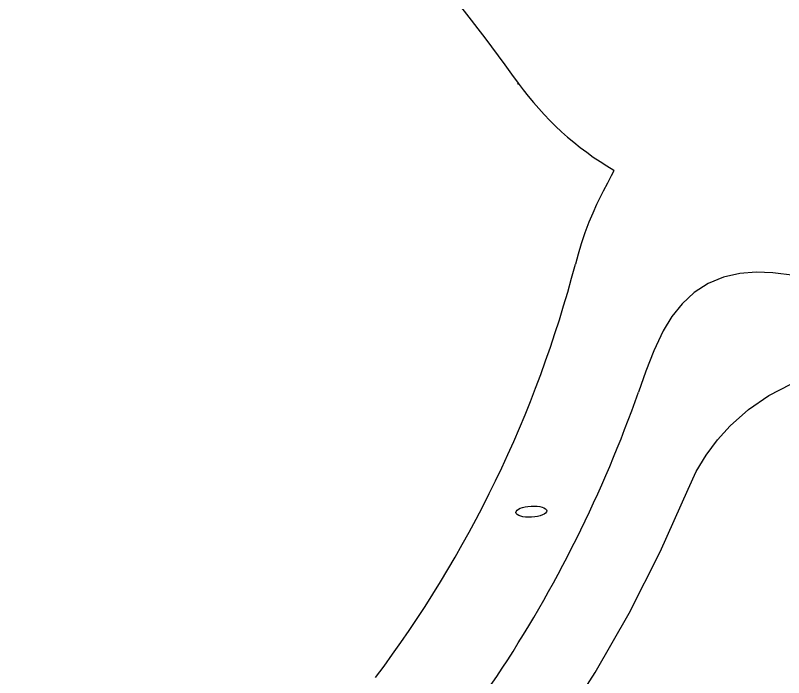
# Model space of a CAD drawing. Extents: x 527 to 611, y 788 to 934.
# Drawn here: x 552.83 to 564.85, y 819.74 to 830.1 of the extents above; entities that cross this region are included whole.
import ezdxf

# ---------------------------------------------------------------- set-up
doc = ezdxf.new("R2010")
doc.units = 0
doc.header["$MEASUREMENT"] = 0
doc.layers.add('1', color=4, linetype='Continuous')

# ---------------------------------------------------------------- blocks, each defined once
blk = doc.blocks.new('2018 FLAIR')
at = {"layer": '1', "linetype": 'Continuous', "lineweight": 25}
for p, q in [((33.796, 25.665), (33.803, 25.68)), ((35.298, 24.315), (35.298, 24.317)), ((34.697, 22.849), (34.696, 22.847)), ((32.901, 15.589), (33.466, 16.397))]:
    blk.add_line(p, q, dxfattribs=at)
at = {"layer": '1', "linetype": 'Continuous', "lineweight": 25, "flags": 128}
for points in [[(35.297, 24.315), (35.292, 24.302), (35.28, 24.277), (35.256, 24.229), (35.197, 24.114), (35.133, 23.992), (35.059, 23.844), (35.028, 23.779), (34.968, 23.647), (34.908, 23.503), (34.845, 23.337), (34.787, 23.164), (34.739, 23.005), (34.697, 22.849), (34.697, 22.849)], [(38.798, 22.513), (38.463, 22.597), (38.125, 22.669), (37.783, 22.714), (37.524, 22.723), (37.266, 22.701), (37.013, 22.644), (36.774, 22.545), (36.556, 22.405), (36.366, 22.229), (36.205, 22.026), (36.07, 21.805), (35.921, 21.493), (35.797, 21.171), (35.682, 20.845)], [(36.459, 19.329), (36.588, 19.603), (36.743, 19.861), (36.918, 20.097), (37.115, 20.316), (37.404, 20.572), (37.723, 20.791), (38.065, 20.97), (38.427, 21.106), (38.806, 21.198), (39.194, 21.246), (39.592, 21.246), (39.992, 21.198), (40.389, 21.1)], [(31.427, 12.223), (31.993, 12.749), (32.443, 13.172), (32.883, 13.606), (33.304, 14.057), (33.703, 14.54), (34.077, 15.044), (34.433, 15.56), (35.007, 16.459), (35.535, 17.384), (36.021, 18.345), (36.459, 19.329)]]:
    blk.add_lwpolyline(points, dxfattribs=at)
at = {"layer": '1', "linetype": 'Continuous', "lineweight": 25}
for centre, radius, start, end in [((5.141, 5.142), 35.261, 35.6236, 53.8642), ((37.751, 28.511), 4.858, 215.645, 239.6787), ((16.779, 27.521), 18.516, 322.9995, 345.3791), ((16.733, 27.511), 20.088, 326.4069, 340.6186)]:
    blk.add_arc(centre, radius, start, end, dxfattribs=at)
at = {"layer": '1'}
blk.add_ellipse((34.007, 18.975), major_axis=(0.241, 0.013), ratio=0.358288, dxfattribs=at)

msp = doc.modelspace()

# ---------------------------------------------------------------- block references
at = {"layer": '1'}
msp.add_blockref('2018 FLAIR', (526.895, 803.362), dxfattribs=at)

doc.saveas('drawing.dxf')
